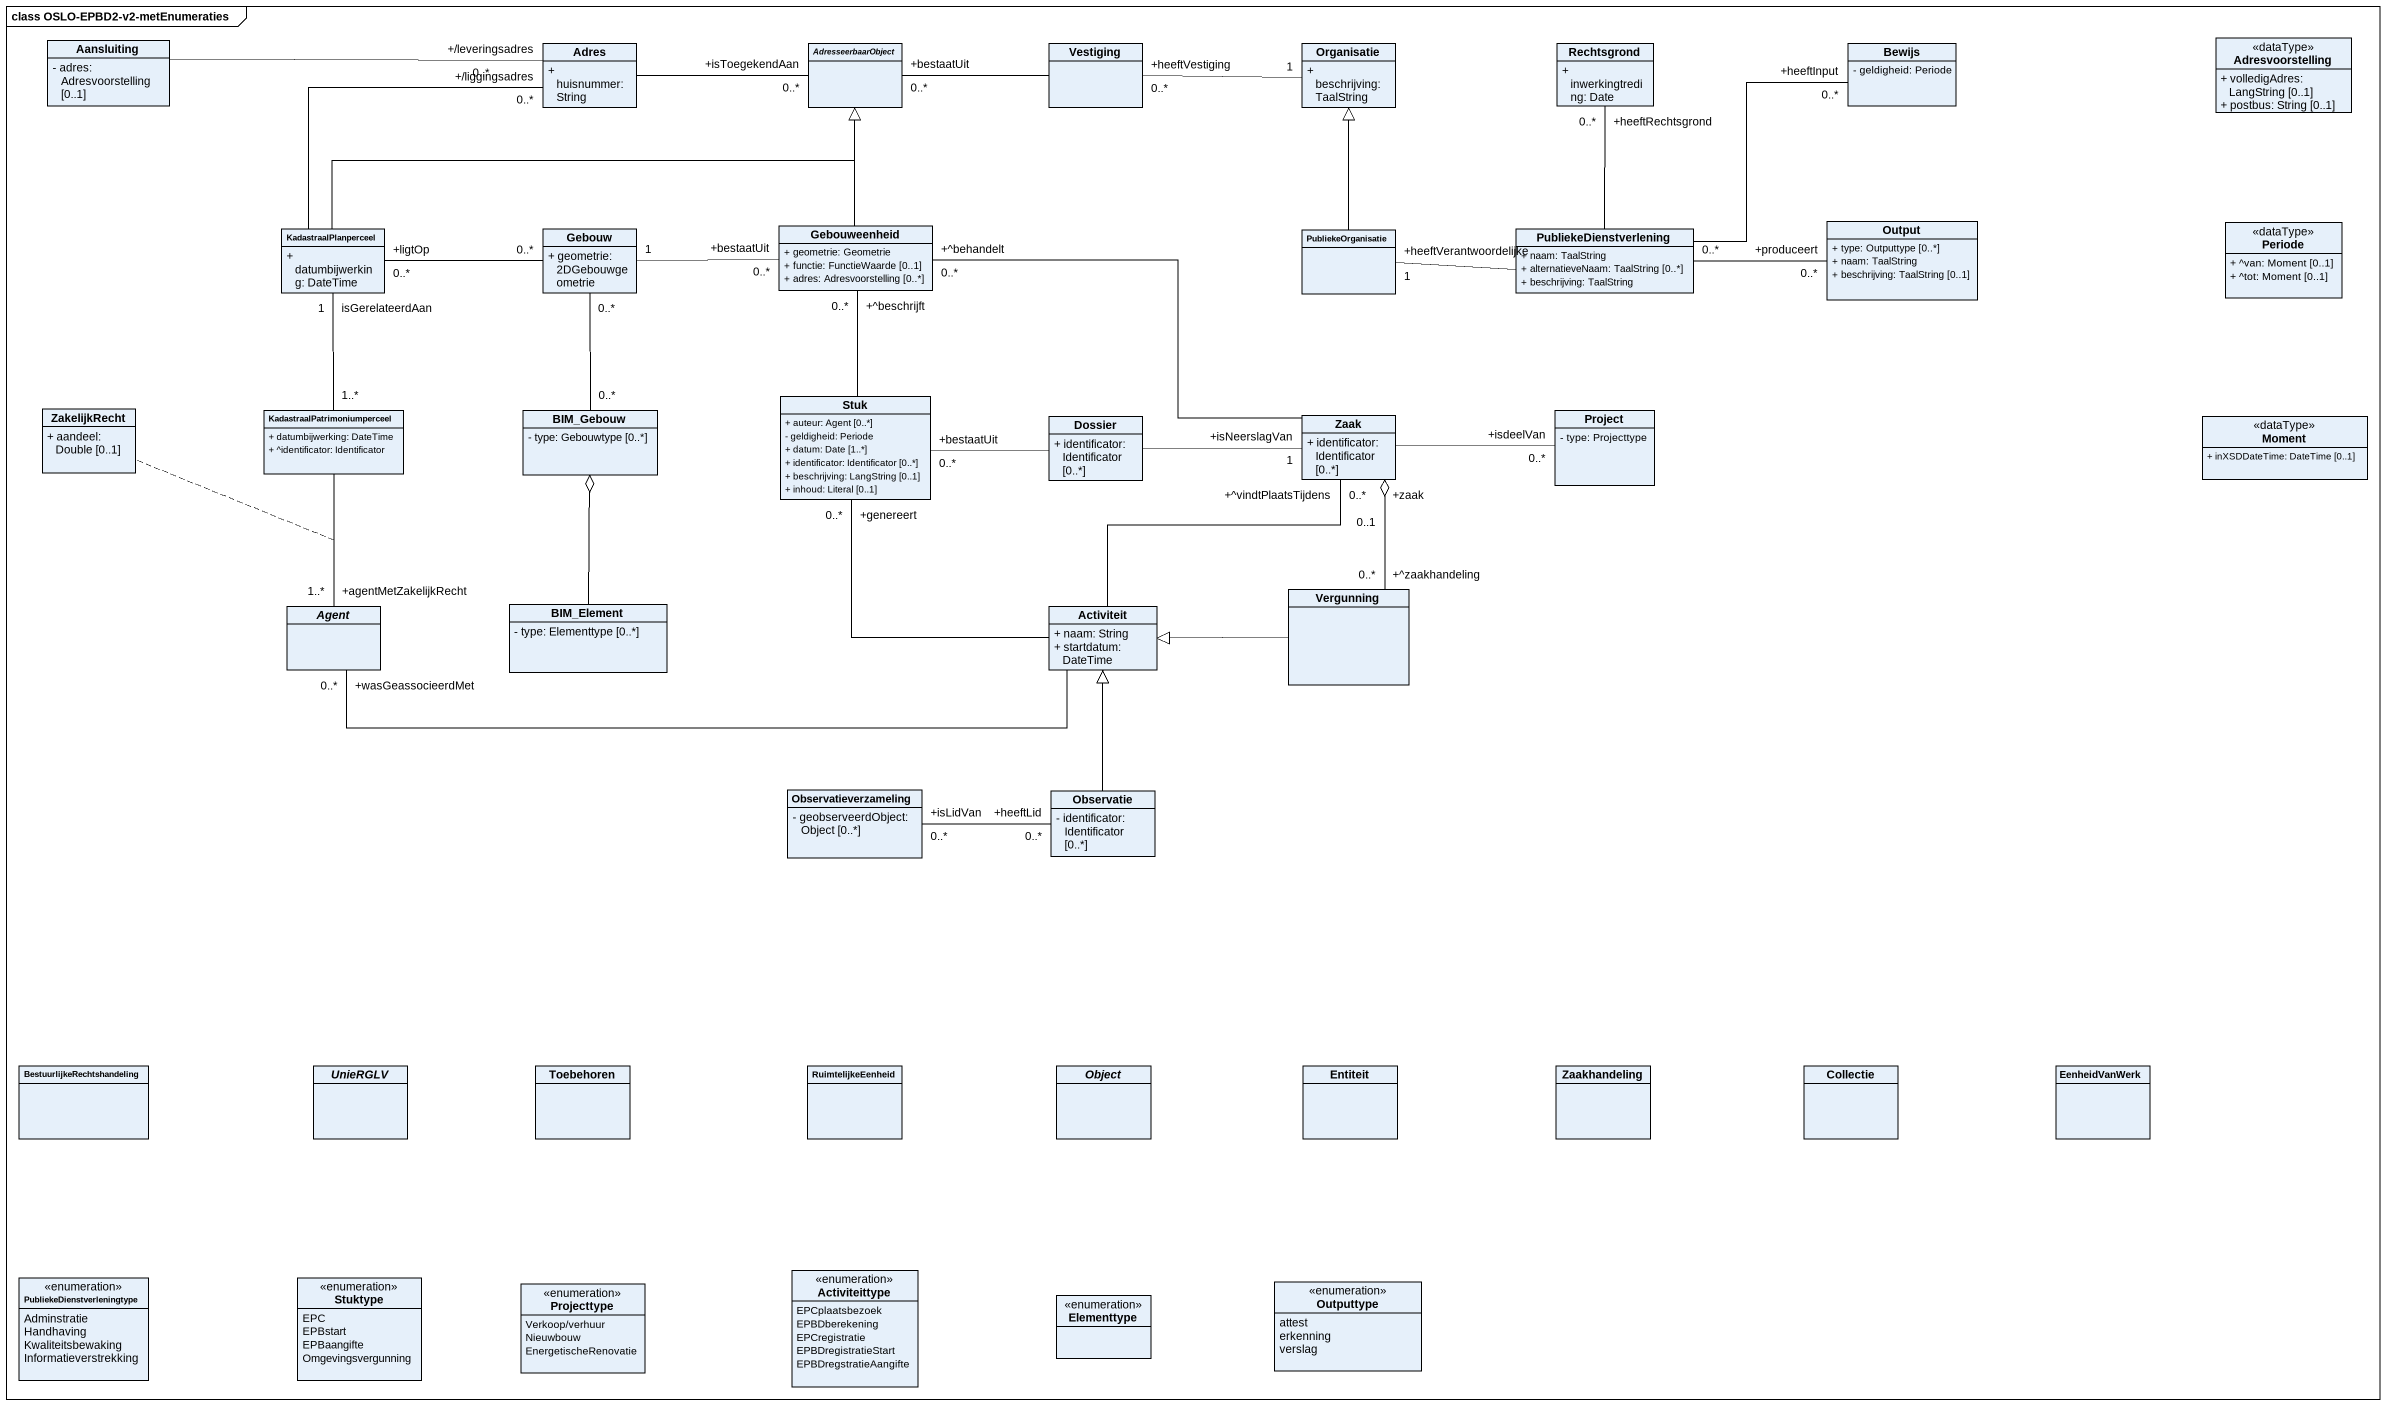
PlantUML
@startuml
mainframe class OSLO-EPBD2-v2-metEnumeraties
hide circle
hide empty members
skinparam classAttributeIconSize 0
class Aansluiting {
  - adres: Adresvoorstelling [0..1]
}
class Adres {
  + huisnummer: String
}
abstract class AdresseerbaarObject
class Vestiging
class Organisatie {
  + beschrijving: TaalString
}
class Rechtsgrond {
  + inwerkingtreding: Date
}
class Bewijs {
  - geldigheid: Periode
}
class Adresvoorstelling <<dataType>> {
  + volledigAdres: LangString [0..1]
  + postbus: String [0..1]
}
class KadastraalPlanperceel {
  + datumbijwerking: DateTime
}
class Gebouw {
  + geometrie: 2DGebouwgeometrie
}
class Gebouweenheid {
  + geometrie: Geometrie
  + functie: FunctieWaarde [0..1]
  + adres: Adresvoorstelling [0..*]
}
class PubliekeOrganisatie
class PubliekeDienstverlening {
  + naam: TaalString
  + alternatieveNaam: TaalString [0..*]
  + beschrijving: TaalString
}
class Output {
  + type: Outputtype [0..*]
  + naam: TaalString
  + beschrijving: TaalString [0..1]
}
class Periode <<dataType>> {
  + ^van: Moment [0..1]
  + ^tot: Moment [0..1]
}
class ZakelijkRecht {
  + aandeel: Double [0..1]
}
class KadastraalPatrimoniumperceel {
  + datumbijwerking: DateTime
  + ^identificator: Identificator
}
class BIM_Gebouw {
  - type: Gebouwtype [0..*]
}
class Stuk {
  + auteur: Agent [0..*]
  - geldigheid: Periode
  + datum: Date [1..*]
  + identificator: Identificator [0..*]
  + beschrijving: LangString [0..1]
  + inhoud: Literal [0..1]
}
class Dossier {
  + identificator: Identificator [0..*]
}
class Zaak {
  + identificator: Identificator [0..*]
}
class Project {
  - type: Projecttype
}
class Moment <<dataType>> {
  + inXSDDateTime: DateTime [0..1]
}
abstract class "Agent" as Agent_
class BIM_Element {
  - type: Elementtype [0..*]
}
class Activiteit {
  + naam: String
  + startdatum: DateTime
}
class Vergunning
class Observatieverzameling {
  - geobserveerdObject: Object [0..*]
}
class Observatie {
  - identificator: Identificator [0..*]
}
class BestuurlijkeRechtshandeling
abstract class UnieRGLV
class Toebehoren
class RuimtelijkeEenheid
abstract class "Object" as Object_
class Entiteit
class Zaakhandeling
class Collectie
class EenheidVanWerk
enum PubliekeDienstverleningtype {
  Adminstratie
  Handhaving
  Kwaliteitsbewaking
  Informatieverstrekking
}
enum Stuktype {
  EPC
  EPBstart
  EPBaangifte
  Omgevingsvergunning
}
enum Activiteittype {
  EPCplaatsbezoek
  EPBDberekening
  EPCregistratie
  EPBDregistratieStart
  EPBDregstratieAangifte
}
enum Outputtype {
  attest
  erkenning
  verslag
}
enum Projecttype {
  Verkoop/verhuur
  Nieuwbouw
  EnergetischeRenovatie
}
enum Elementtype
Aansluiting -right- "+/leveringsadres\n0..*" Adres
Adres -right- "+isToegekendAan\n0..*" AdresseerbaarObject
AdresseerbaarObject "+bestaatUit\n0..*" -right- Vestiging
Organisatie "1" -left- "+heeftVestiging\n0..*" Vestiging
KadastraalPlanperceel -up- "+/liggingsadres\n0..*" Adres
KadastraalPlanperceel -right-|> AdresseerbaarObject
Gebouw "0..*" -left- "+ligtOp\n0..*" KadastraalPlanperceel
Gebouw "1" -right- "+bestaatUit\n0..*" Gebouweenheid
Gebouw "0..*" -- "0..*" BIM_Gebouw
Gebouweenheid -up-|> AdresseerbaarObject
PubliekeOrganisatie -up-|> Organisatie
PubliekeDienstverlening -up- "+heeftRechtsgrond\n0..*" Rechtsgrond
PubliekeDienstverlening -up- "+heeftInput\n0..*" Bewijs
PubliekeDienstverlening -left- "+heeftVerantwoordelijke\n1" PubliekeOrganisatie
PubliekeDienstverlening "0..*" -right- "+produceert\n0..*" Output
KadastraalPatrimoniumperceel "1..*" -up- "isGerelateerdAan\n1" KadastraalPlanperceel
KadastraalPatrimoniumperceel -- "+agentMetZakelijkRecht\n1..*" Agent_
(KadastraalPatrimoniumperceel, Agent_) .. ZakelijkRecht
Stuk -up- "+^beschrijft\n0..*" Gebouweenheid
Dossier -left- "+bestaatUit\n0..*" Stuk
Dossier -right- "+isNeerslagVan\n1" Zaak
Zaak -left- "+^behandelt\n0..*" Gebouweenheid
Zaak -right- "+isdeelVan\n0..*" Project
Zaak "+zaak\n0..1" o-- "+^zaakhandeling\n0..*" Vergunning
BIM_Element -up-o BIM_Gebouw
Activiteit -up- "+genereert\n0..*" Stuk
Activiteit -up- "+^vindtPlaatsTijdens\n0..*" Zaak
Activiteit -left- "+wasGeassocieerdMet\n0..*" Agent_
Vergunning -left-|> Activiteit
Observatieverzameling "+isLidVan\n0..*" -right- "+heeftLid\n0..*" Observatie
Observatie -up-|> Activiteit
@enduml
